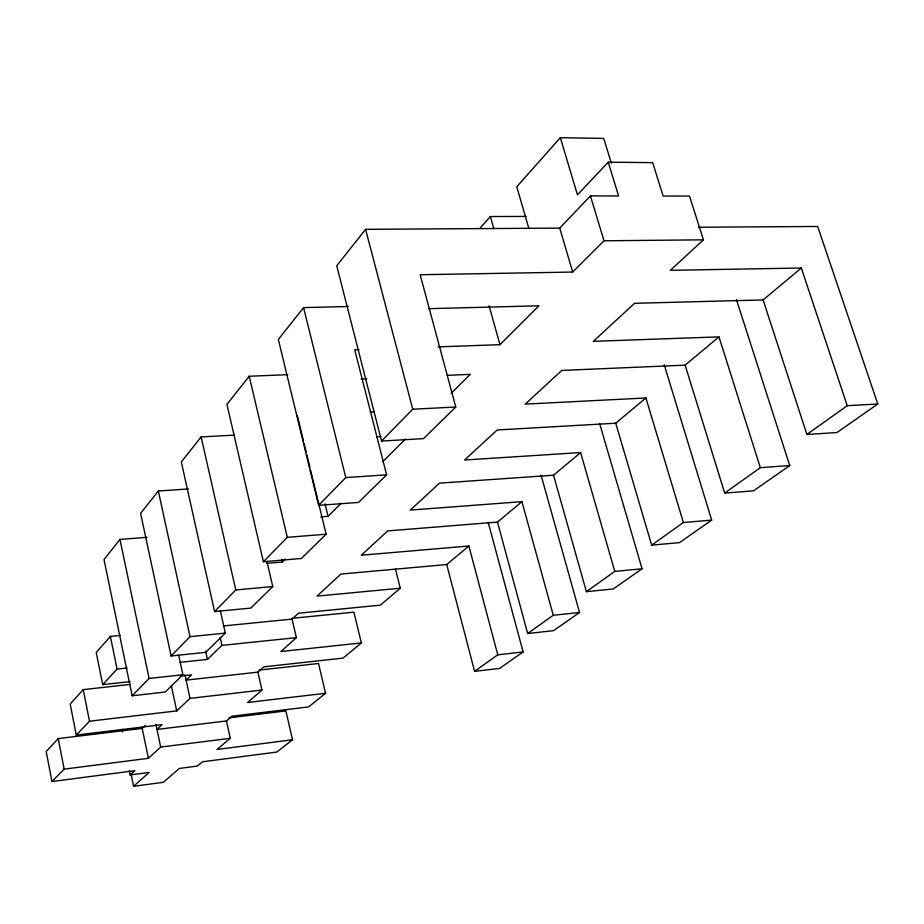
<?xml version="1.0" encoding="UTF-8"?>
<svg xmlns="http://www.w3.org/2000/svg" width="924" height="924" viewBox="0 0 924 924"><rect width="100%" height="100%" fill="white"/><g stroke="black" fill="none" stroke-linecap="round" stroke-linejoin="round"><path stroke-width="1.39" d="M147.101 537.306L119.97 539.408L104.019 559.528L132.144 695.772L165.257 692.007L182.883 674.728L178.655 655.104M188.496 488.958L158.327 490.979L140.61 513.34L171.113 655.982L205.717 652.332L225.317 633.102L220.351 610.822M234.199 435.123L201.132 436.937L181.335 461.931L214.587 611.572L250.808 608.096L272.753 586.567L266.944 561.549M287.861 374.67L249.203 376.253L226.923 404.377L263.398 561.723L301.386 558.477L326.126 534.211L310.556 470.097M348.325 306.491L303.58 307.611L278.332 339.478L318.607 505.336L358.524 502.437L386.625 474.855L354.735 349.849L359.055 349.699M608.246 162.174L618.606 195.946L590.448 195.9L559.736 228.101L365.592 229.337L336.729 265.765L381.543 441.06L423.573 438.611L455.775 407.022L420.154 274.74L572.695 272.049L603.996 240.783L703.441 239.824L689.5 196.084L663.166 196.038L652.667 162.647L608.246 162.174L577.454 194.849L560.325 137.688L603.73 138.415L611.353 163.236M120.386 635.4L110.372 636.393L96.223 652.517L102.714 684.626L129.949 681.623M480.041 228.17L490.367 216.539L526.137 216.424M560.325 137.688L516.782 186.763L528.828 228.332M130.238 684.407L83.218 689.627L70.189 704.042L76.288 735.077L162.058 724.682L156.999 729.44L226.449 720.951L231.889 716.216L308.651 706.906L325.583 693.266L318.537 663.501L259.205 670.085M102.714 684.626L117.071 669.103L127.119 668.029M145.241 725.467L142.204 728.378L58.247 738.588L46.2 751.512L51.94 781.542L134.846 770.674L130.157 774.947L129.314 770.766M76.288 735.077L89.513 721.217L176.703 710.891L190.009 698.371L261.966 690.032L257.9 672.129L263.79 666.851L343.058 658.096L361.376 642.919L353.869 612.173L292.238 618.306M132.144 695.772L149.111 678.447L182.883 674.728M171.113 655.982L190.009 636.682L225.317 633.102M214.587 611.572L235.77 589.951L272.753 586.567M263.398 561.723L287.306 537.318L326.126 534.211M318.607 505.336L345.795 477.581L386.625 474.855M381.543 441.06L412.739 409.205L455.775 407.022M51.94 781.542L64.16 769.138L148.394 758.304L160.695 747.077L230.272 738.288L226.449 720.951M266.597 563.351L282.317 562.011L285.273 559.055M320.871 516.863L328.066 516.32L341.245 503.164M383.021 461.446L405.44 439.062M451.028 393.532L470.235 374.359L447.262 375.34M438.138 346.881L499.965 344.675L538.9 305.798L428.447 308.685M180.192 662.335L207.45 659.413L221.899 645.391L296.385 637.629L292.042 619.115L298.44 613.224L380.388 605.151L400.265 588.218L395.38 568.872M703.441 239.824L670.362 270.328L801.316 268.006L847.239 405.705L806.895 434.465L763.12 299.942L801.316 268.006M296.385 637.629L280.861 651.547L361.376 642.919M131.023 773.781L133.576 786.312L149.134 772.441L130.157 774.947M261.966 690.032L247.655 702.494L325.583 693.266M230.272 738.288L217.036 749.468L292.527 739.754L285.897 710.914L229.094 717.821M446.719 564.541L468.884 546.003L497.759 654.827L474.589 671.344L446.719 564.541L340.921 574.058L317.001 596.107L400.265 588.218M497.482 522.083L521.921 501.651L553.268 615.269L527.673 633.506L497.482 522.083L387.71 530.907L361.342 555.232L468.884 546.003M553.534 475.213L580.607 452.564L614.783 571.413L586.382 591.66L553.534 475.213L439.524 483.148L410.291 510.094L521.921 501.651M615.731 423.204L645.899 397.967L683.379 522.51L651.663 545.125L615.731 423.204L497.193 429.972L464.61 460.013L580.607 452.564M685.146 365.153L718.976 336.867L760.325 467.659L724.682 493.07L685.146 365.153L561.769 370.432L525.236 404.123L645.899 397.967M292.527 739.754L276.819 752.055L202.437 761.815L197.389 766.077L179.372 768.445L163.294 782.316L133.576 786.312M488.149 522.187L523.123 651.94L499.561 668.422L474.589 671.344M541.106 475.283L579.544 612.496L553.534 630.676L527.673 633.506M599.63 423.538L642.053 568.803L613.201 588.969L586.382 591.66M664.217 364.795L711.688 520.12L679.498 542.631L651.663 545.125M736.428 299.526L789.72 465.569L753.58 490.829L724.682 493.07M698.613 227.223L817.671 226.472L877.8 403.984L836.936 432.559L806.895 434.465M497.759 654.827L523.123 651.94M180.099 676.091L191.557 674.82L186.082 680.133L257.9 672.129M553.268 615.269L579.544 612.496M223.423 625.952L292.042 619.115M614.783 571.413L642.053 568.803M683.379 522.51L711.688 520.12M760.325 467.659L789.72 465.569M376.669 436.867L380.954 436.613M847.239 405.705L877.8 403.984M370.178 412.023L374.463 411.815M361.122 379.025L366.863 378.782M718.976 336.867L593.324 341.349L634.592 303.303L763.12 299.942M590.448 195.9L603.996 240.783M559.736 228.101L572.695 272.049M490.367 216.539L493.832 228.771M489.096 305.763L499.965 344.675M365.592 229.337L412.739 409.205M303.58 307.611L345.795 477.581M325.017 503.823L328.066 516.32M297.355 415.742L303.442 440.829M304.123 443.612L306.156 451.975M306.826 454.77L309.875 467.313M249.203 376.253L287.306 537.318M281.67 559.239L282.317 562.011M201.132 436.937L235.77 589.951M220.108 637.306L221.899 645.391M205.625 651.074L207.45 659.413M158.327 490.979L190.009 636.682M184.95 674.866L190.009 698.371M171.321 685.596L176.703 710.891M119.97 539.408L149.111 678.447M155.937 724.347L160.695 747.077M142.204 728.378L148.394 758.304M110.372 636.393L117.071 669.103M121.945 729.221L122.511 732.004M83.218 689.627L89.513 721.217M58.247 738.588L64.16 769.138"/></g></svg>
